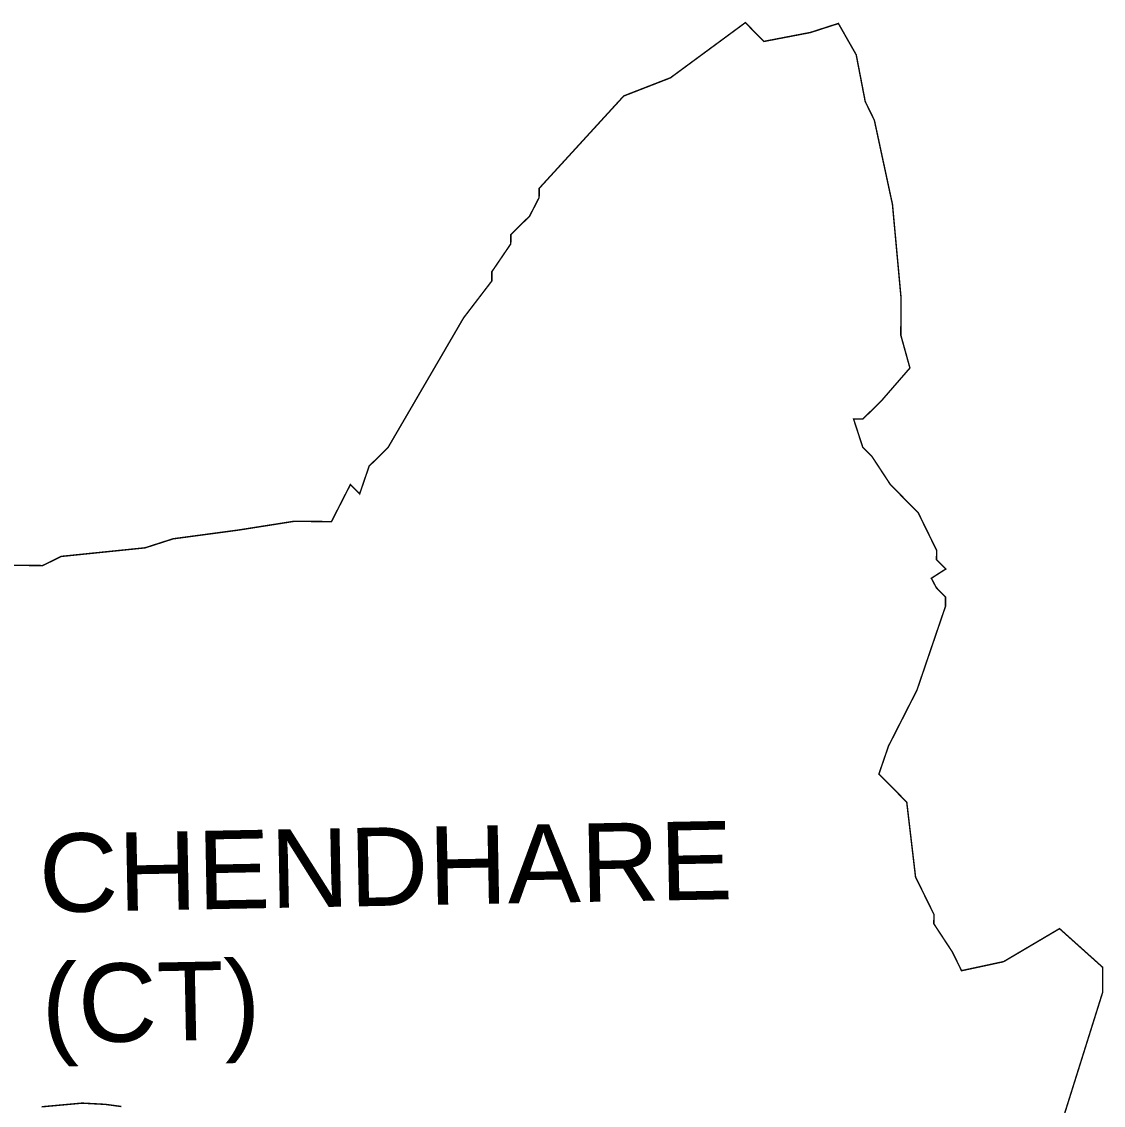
# Model space of a CAD drawing. Header units: metres. Extents: x 274346 to 277175, y 2062236 to 2067441.
# Drawn here: x 275674 to 277175, y 2063518 to 2065020 of the extents above; entities that cross this region are included whole.
import ezdxf

# ---------------------------------------------------------------- set-up
doc = ezdxf.new("R2010")
doc.units = ezdxf.units.M
doc.header["$MEASUREMENT"] = 0
doc.layers.add('VILLAGE NAME', color=250, linetype='Continuous')
doc.styles.get("Standard").update_dxf_attribs({"font": 'simplex.shx'})

msp = doc.modelspace()

# ---------------------------------------------------------------- linework, layer by layer
at = {"color": 6, "const_width": 2, "flags": 128}
for points in [[(275587.3, 2064267), (275703.5, 2064265.9), (275729.4, 2064278.6), (275845.6, 2064290.5), (275884.5, 2064303), (275974.9, 2064315.1), (276052.5, 2064327.3), (276104.1, 2064326.8), (276130.4, 2064378.3), (276143.2, 2064365.2), (276156.4, 2064403.8), (276182.5, 2064429.4), (276261.1, 2064564.2), (276287.3, 2064609.2), (276326.5, 2064660.4), (276326.6, 2064673.3), (276352.8, 2064711.8), (276352.9, 2064724.7), (276378.9, 2064750.3), (276392.1, 2064776), (276392.2, 2064788.8), (276509.5, 2064916.9), (276574.3, 2064942.1), (276678.2, 2065018.6), (276703.8, 2064992.5), (276768.4, 2065004.9), (276807.2, 2065017.4), (276831.9, 2064974), (276844.4, 2064909.2), (276857.1, 2064883.2), (276882.2, 2064766.5), (276894.1, 2064637), (276893.8, 2064585.2), (276906.4, 2064539.8), (276879.6, 2064509), (276867.2, 2064494.7), (276841.2, 2064469.1), (276828.2, 2064469.2), (276840.9, 2064430.2), (276853.7, 2064417.2), (276879.3, 2064378.2), (276917.9, 2064339.1), (276943.4, 2064287.1), (276943.3, 2064274.1), (276956.1, 2064261.1), (276936.1, 2064248.3), (276943, 2064235.3), (276955.8, 2064222.3), (276955.7, 2064209.3), (276916.1, 2064093.1), (276876.7, 2064015.7), (276863.4, 2063977), (276902, 2063937.9), (276914.2, 2063834.2), (276939.7, 2063782.3), (276939.6, 2063769.3), (276965.2, 2063730.3), (276978, 2063704.3), (277036.3, 2063716.8), (277113.9, 2063762.6), (277173.7, 2063709), (277173.7, 2063674.3), (277105.6, 2063457.4)], [(275812.7, 2063516), (275790.4, 2063519), (275758.4, 2063520.7), (275702.2, 2063515.6)]]:
    msp.add_lwpolyline(points, dxfattribs=at)

# ---------------------------------------------------------------- texts
at = {"layer": 'VILLAGE NAME', "insert": (275697.3, 2063893.7), "char_height": 108.748, "attachment_point": 1, "rotation": 1.1028}
msp.add_mtext_dynamic_manual_height_columns('{\\fArial|b0|i0|c0|p34;CHENDHARE (CT)}', width=726.929, gutter_width=543.7, heights=[0], dxfattribs=at)

doc.saveas('drawing.dxf')
